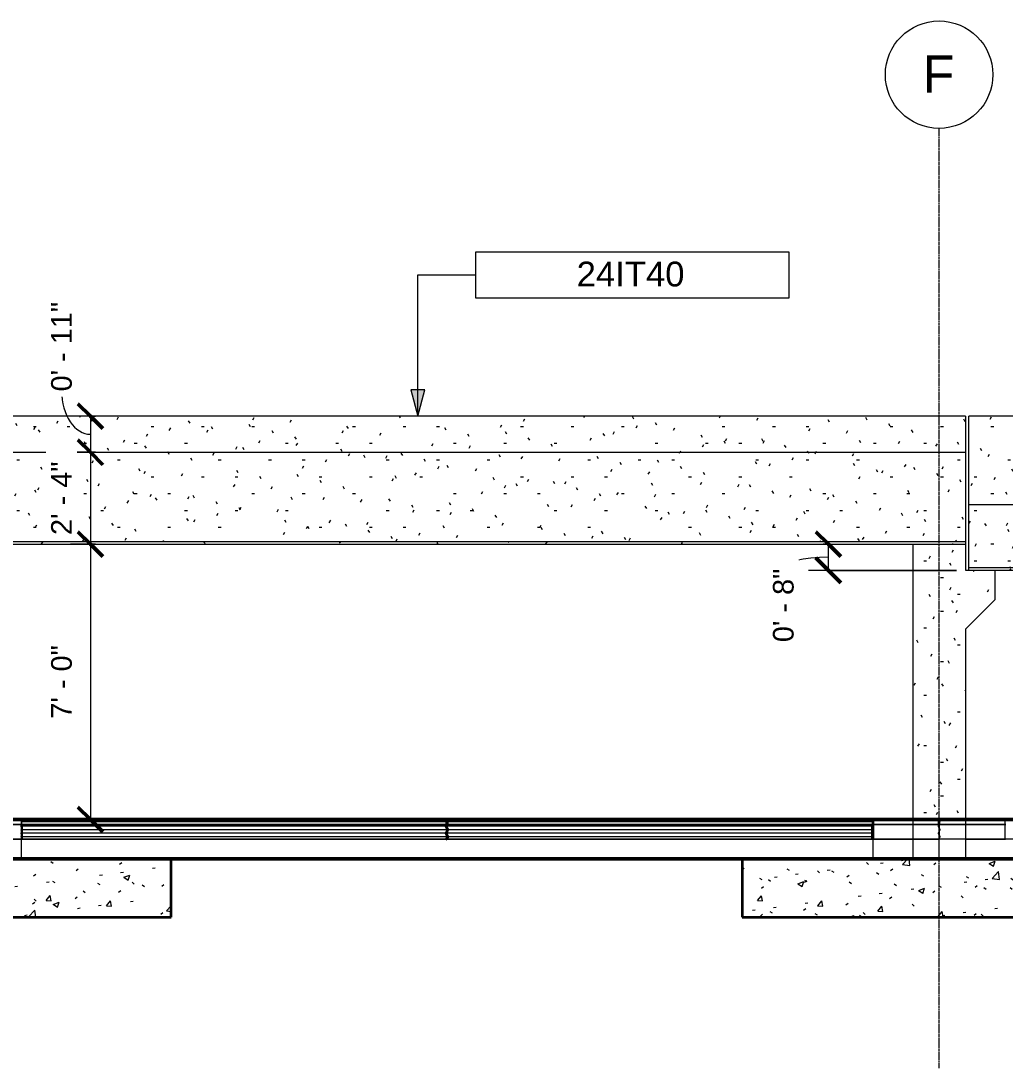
# Model space of a CAD drawing. Header units: inches. Extents: x -12094 to -4267, y -204 to 12515.
# Drawn here: x -10447 to -10147.1, y -203.8 to 115.5 of the extents above; entities that cross this region are included whole.
import ezdxf

# ---------------------------------------------------------------- set-up
doc = ezdxf.new("R2010")
doc.units = ezdxf.units.IN
doc.header["$MEASUREMENT"] = 0
doc.linetypes.add('Línea de rejilla', pattern=[0.875, 0.5, -0.125, 0.125, -0.125])
for name, color, linetype, lineweight in [('A-ANNO-DIMS', 211, 'Continuous', 9), ('A-ANNO-DIMS-64', 211, 'Continuous', 9), ('A-FLOR', 192, 'Continuous', 18), ('A-FLOR-MCUT', 51, 'Continuous', 18), ('A-GENM', 13, 'Continuous', 18), ('S-BEAM', 12, 'Continuous', 18), ('S-BEAM-IDEN', 2, 'Continuous', 9), ('S-COLS', 52, 'Continuous', 18), ('S-FNDN', 32, 'Continuous', 18), ('S-GRID', 1, 'Continuous', 9), ('S-GRID-IDEN', 1, 'Continuous', 9)]:
    doc.layers.add(name, color=color, linetype=linetype, lineweight=lineweight)
doc.styles.add('Arial', font='arial.ttf', dxfattribs={"height": 11.338583})
doc.styles.add('Arial_1', font='arial.ttf', dxfattribs={"height": 7.559055})
doc.styles.add('Arial_3', font='arial.ttf', dxfattribs={"height": 6.299213})
doc.dimstyles.new('Diagonal_-_Arial_2_5_mm', dxfattribs={"dimscale": 12, "dimtxt": 6.426831, "dimasz": 0.629921, "dimexe": 0.503937, "dimexo": 0.314961, "dimgap": 0.314961, "dimtad": 1, "dimdec": 4, "dimrnd": 0.0625, "dimzin": 1, "dimdsep": 46, "dimlunit": 4, "dimtxsty": 'Arial_3', "dimblk1": 'OBLIQUE', "dimblk2": 'OBLIQUE', "dimsah": 1, "dimcen": 0.09, "dimazin": 0, "dimtfac": 1, "dimtdec": 4, "dimtix": 1, "dimtmove": 1, "dimatfit": 3, "dimfxl": 1, "dimtvp": 1, "dimtfill": 1, "dimfrac": 2, "dimtolj": 1, "dimtzin": 0, "dimarcsym": 2})
doc.dimstyles.new('Diagonal_-_Arial_2_5_mm_1', dxfattribs={"dimscale": 12, "dimtxt": 6.426831, "dimasz": 0.629921, "dimexe": 0.503937, "dimexo": 0.314961, "dimgap": 0.314961, "dimtad": 1, "dimdec": 4, "dimrnd": 0.0625, "dimzin": 1, "dimdsep": 46, "dimlunit": 4, "dimtxsty": 'Arial_3', "dimblk1": 'OBLIQUE', "dimblk2": 'OBLIQUE', "dimsah": 1, "dimcen": 0.09, "dimazin": 0, "dimtfac": 1, "dimtdec": 4, "dimtix": 1, "dimtmove": 0, "dimatfit": 3, "dimfxl": 1, "dimtvp": 1, "dimtfill": 1, "dimfrac": 2, "dimtolj": 1, "dimtzin": 0, "dimarcsym": 2})
pattern_1 = [(50, (-10868.2, 17.48), (18.36206, -1.60683), [1.92, -21.12]), (355, (-10868.2, 17.48), (-3.55226, 19.25587), [1.536, -16.896]), (100.451, (-10866.669, 17.346), (14.8102, 17.6493), [1.632, -17.949]), (46.184, (-10868.2, 22.6), (27.32125, -4.2376), [2.88, -31.68]), (96.636, (-10865.923, 22.247), (23.9275, 24.9372), [2.448, -26.924]), (351.184, (-10868.2, 22.6), (23.9276, 24.9374), [2.304, -25.344]), (21, (-10865.64, 21.32), (15.2808, -10.30746), [1.92, -21.12]), (326, (-10865.64, 21.32), (6.22856, 18.56374), [1.536, -16.896]), (71.451, (-10864.366, 20.461), (21.50985, 8.2563), [1.632, -17.949]), (37.5, (-10868.2, 17.48), (0.311095, 8.522537), [0.845, -15.846, 0.845, -16.307, -16.96]), (37.5, (-10868.2, 17.48), (0.311095, 8.522537), [-33.843, 0.845, -16.115]), (7.5, (-10868.2, 17.48), (6.73464, 10.09743), [0.845, -8.934, 0.845, -15.462, -6.464]), (7.5, (-10868.2, 17.48), (6.73464, 10.09743), [-26.086, 0.845, -5.619]), (327.5, (-10873.908, 17.48), (13.66611, -0.577186), [0.845, -5.555, 0.845, -19.123, -26.496]), (327.5, (-10873.908, 17.48), (13.66611, -0.577186), [-26.368, 0.845, -25.651]), (317.5, (-10876.468, 17.48), (14.92985, 2.56286), [0.845, -7.475, 0.845, -12.416, -18.816]), (317.5, (-10876.468, 17.48), (14.92985, 2.56286), [-21.581, 0.845, -17.971])]
pattern_2 = [(0, (-10868.2, 17.48), (20.48, 5.12), [0.845, -14.515, 0.845, -14.515, -81.92]), (0, (-10868.2, 17.48), (20.48, 5.12), [-30.72, 0.845, -29.875, 0.845, -14.515, -35.84]), (0, (-10868.2, 17.48), (20.48, 5.12), [-76.8, 0.845, -9.395, 0.845, -24.755]), (120, (-10860.52, 20.04), (-14.67405, 15.1762), [0.845, -14.515, 0.845, -14.515, -81.92]), (120, (-10860.52, 20.04), (-14.67405, 15.1762), [-30.72, 0.845, -29.875, 0.845, -14.515, -35.84]), (120, (-10860.52, 20.04), (-14.67405, 15.1762), [-76.8, 0.845, -9.395, 0.845, -24.755]), (240, (-10857.96, 30.28), (-5.80595, -20.2962), [0.845, -14.515, 0.845, -14.515, -81.92]), (240, (-10857.96, 30.28), (-5.80595, -20.2962), [-30.72, 0.845, -29.875, 0.845, -14.515, -35.84]), (240, (-10857.96, 30.28), (-5.80595, -20.2962), [-76.8, 0.845, -9.395, 0.845, -24.755])]

# ---------------------------------------------------------------- blocks, each defined once
blk = doc.blocks.new('Zapata-Rectangular - 11_0x11_0x1_5-V1-SECTION 01')
at = {"layer": 'S-FNDN'}
h = blk.add_hatch(dxfattribs=at)
h.set_pattern_fill('FP_2', color=256, style=0, pattern_type=2)
h.set_pattern_definition(pattern_1)
h.paths.add_polyline_path([(-10405.69, -157.72), (-10401.24, -157.72), (-10401.24, -140), (-10533.13, -140), (-10533.13, -157.72), (-10442.44, -157.72)], flags=0)
at = {"layer": 'S-FNDN', "lineweight": 35}
for p, q in [((-10401.24, -140), (-10533.13, -140)), ((-10533.13, -140), (-10533.13, -157.72)), ((-10401.24, -157.72), (-10401.24, -140)), ((-10533.13, -157.72), (-10401.24, -157.72))]:
    blk.add_line(p, q, dxfattribs=at)
blk = doc.blocks.new('Zapata-Rectangular - 10_0x10_0x1_5-155502-SECTION 01')
at = {"layer": 'S-FNDN'}
h = blk.add_hatch(dxfattribs=at)
h.set_pattern_fill('FP_2', color=256, style=0, pattern_type=2)
h.set_pattern_definition(pattern_1)
h.paths.add_polyline_path([(-10111.67, -157.72), (-10107.19, -157.72), (-10107.19, -140), (-10227.19, -140), (-10227.19, -157.72), (-10130.05, -157.72)], flags=0)
at = {"layer": 'S-FNDN', "lineweight": 35}
for p, q in [((-10107.19, -140), (-10227.19, -140)), ((-10227.19, -140), (-10227.19, -157.72)), ((-10107.19, -157.72), (-10107.19, -140)), ((-10227.19, -157.72), (-10107.19, -157.72))]:
    blk.add_line(p, q, dxfattribs=at)
blk = doc.blocks.new('Inverted Tee Beam - 24IT40-224171-SECTION 01')
at = {"layer": 'S-BEAM'}
h = blk.add_hatch(dxfattribs=at)
h.set_pattern_fill('FP_1', color=256, style=0, pattern_type=2)
h.set_pattern_definition(pattern_2)
h.paths.add_polyline_path([(-10332.18, -16), (-10159.16, -16), (-10159.16, -5), (-10458.16, -5), (-10458.16, -16)], flags=0)
h = blk.add_hatch(dxfattribs=at)
h.set_pattern_fill('FP_1', color=256, style=0, pattern_type=2)
h.set_pattern_definition(pattern_2)
h.paths.add_polyline_path([(-10458.16, -43.21), (-10159.16, -43.21), (-10159.16, -16), (-10458.16, -16)], flags=0)
h = blk.add_hatch(dxfattribs=at)
h.set_pattern_fill('FP_4', color=256, style=0, pattern_type=2)
h.set_pattern_definition([(0, (-10868.2, 0.937), (20.48, 3.62), [0.845, -14.515, 0.845, -14.515, -81.92]), (0, (-10868.2, 0.937), (20.48, 3.62), [-30.72, 0.845, -29.875, 0.845, -14.515, -35.84]), (0, (-10868.2, 0.937), (20.48, 3.62), [-76.8, 0.845, -9.395, 0.845, -24.755]), (129.232, (-10860.52, 2.748), (-14.673758, 10.731343), [0.668, -11.475, 0.668, -11.475, -64.763]), (129.232, (-10860.52, 2.748), (-14.673758, 10.731343), [-24.286, 0.668, -23.618, 0.668, -11.475, -28.334]), (129.232, (-10860.52, 2.748), (-14.673758, 10.731343), [-60.716, 0.668, -7.428, 0.668, -19.571]), (230.768, (-10857.96, 9.988), (-5.806627, -14.351475), [0.668, -11.475, 0.668, -11.475, -64.763]), (230.768, (-10857.96, 9.988), (-5.806627, -14.351475), [-24.286, 0.668, -23.618, 0.668, -11.475, -28.334]), (230.768, (-10857.96, 9.988), (-5.806627, -14.351475), [-60.716, 0.668, -7.428, 0.668, -19.571])])
h.paths.add_polyline_path([(-10175.11, -44), (-10159.16, -44), (-10159.16, -43.21), (-10458.16, -43.21), (-10458.16, -44), (-10185.18, -44)], flags=0)
for p, q in [((-10458.16, -16), (-10458.16, -5)), ((-10159.16, -5), (-10458.16, -5)), ((-10159.16, -5), (-10159.16, -16)), ((-10458.16, -43.21), (-10458.16, -16)), ((-10458.16, -16), (-10159.16, -16)), ((-10159.16, -16), (-10159.16, -43.21)), ((-10458.16, -44), (-10458.16, -43.21)), ((-10458.16, -43.21), (-10159.16, -43.21)), ((-10458.16, -44), (-10159.16, -44)), ((-10159.16, -43.21), (-10159.16, -44))]:
    blk.add_line(p, q, dxfattribs=at)
blk = doc.blocks.new('Beam 2 Levels - Beams 2 Levels-233811-SECTION 01')
at = {"layer": 'S-BEAM'}
h = blk.add_hatch(dxfattribs=at)
h.set_pattern_fill('FP_1', color=256, style=0, pattern_type=2)
h.set_pattern_definition(pattern_2)
h.paths.add_polyline_path([(-10158.16, -32), (-9897.7, -32), (-9897.7, -21), (-9985.19, -21), (-9985.19, -5), (-10158.16, -5)], flags=0)
h = blk.add_hatch(dxfattribs=at)
h.set_pattern_fill('FP_1', color=256, style=0, pattern_type=2)
h.set_pattern_definition(pattern_2)
h.paths.add_polyline_path([(-10158.16, -51.21), (-9897.7, -51.21), (-9897.7, -32), (-10158.16, -32)], flags=0)
h = blk.add_hatch(dxfattribs=at)
h.set_pattern_fill('FP_7', color=256, style=0, pattern_type=2)
h.set_pattern_definition([(0, (-10868.2, -3.063), (20.48, 3.62), [0.845, -14.515, 0.845, -14.515, -81.92]), (0, (-10868.2, -3.063), (20.48, 3.62), [-30.72, 0.845, -29.875, 0.845, -14.515, -35.84]), (0, (-10868.2, -3.063), (20.48, 3.62), [-76.8, 0.845, -9.395, 0.845, -24.755]), (129.232, (-10860.52, -1.252), (-14.673758, 10.731343), [0.668, -11.475, 0.668, -11.475, -64.763]), (129.232, (-10860.52, -1.252), (-14.673758, 10.731343), [-24.286, 0.668, -23.618, 0.668, -11.475, -28.334]), (129.232, (-10860.52, -1.252), (-14.673758, 10.731343), [-60.716, 0.668, -7.428, 0.668, -19.571]), (230.768, (-10857.96, 5.988), (-5.806627, -14.351475), [0.668, -11.475, 0.668, -11.475, -64.763]), (230.768, (-10857.96, 5.988), (-5.806627, -14.351475), [-24.286, 0.668, -23.618, 0.668, -11.475, -28.334]), (230.768, (-10857.96, 5.988), (-5.806627, -14.351475), [-60.716, 0.668, -7.428, 0.668, -19.571])])
h.paths.add_polyline_path([(-10158.16, -52), (-9897.7, -52), (-9897.7, -51.21), (-10158.16, -51.21)], flags=0)
for p, q in [((-10158.16, -32), (-10158.16, -5)), ((-9985.19, -5), (-10158.16, -5)), ((-9985.19, -5), (-9985.19, -21)), ((-9897.7, -21), (-9985.19, -21)), ((-9897.7, -32), (-9897.7, -21)), ((-10158.16, -51.21), (-10158.16, -32)), ((-9897.7, -32), (-10158.16, -32)), ((-9897.7, -51.21), (-9897.7, -32)), ((-10158.16, -52), (-10158.16, -51.21)), ((-9897.7, -51.21), (-10158.16, -51.21)), ((-9897.7, -52), (-10158.16, -52)), ((-9897.7, -52), (-9897.7, -51.21))]:
    blk.add_line(p, q, dxfattribs=at)
blk = doc.blocks.new('Prefabricado-Pilar cuadrado - 16_x16_-213731-SECTION 01')
at = {"layer": 'S-COLS'}
h = blk.add_hatch(dxfattribs=at)
h.set_pattern_fill('FP_1', color=256, style=0, pattern_type=2)
h.set_pattern_definition(pattern_2)
h.paths.add_polyline_path([(-10167.39, -128), (-10159.27, -128), (-10159.27, -44), (-10175.11, -44), (-10175.11, -128), (-10167.48, -128)], flags=0)
h = blk.add_hatch(dxfattribs=at)
h.set_pattern_fill('FP_1', color=256, style=0, pattern_type=2)
h.set_pattern_definition(pattern_2)
h.paths.add_polyline_path([(-10159.27, -128), (-10159.19, -128), (-10159.19, -69.98), (-10150.19, -60.98), (-10150.19, -52), (-10159.19, -51.98), (-10159.19, -44), (-10159.27, -44), (-10159.27, -97.12)], flags=0)
for p, q in [((-10175.19, -44), (-10175.19, -128)), ((-10159.19, -44), (-10159.19, -51.98)), ((-10159.19, -51.98), (-10158.16, -51.98)), ((-10150.19, -52), (-10150.19, -60.98)), ((-10150.19, -60.98), (-10159.19, -69.98)), ((-10159.19, -69.98), (-10159.19, -128)), ((-10175.19, -128), (-10175.19, -134)), ((-10159.19, -128), (-10159.19, -131.01)), ((-10175.19, -134), (-10175.19, -140)), ((-10159.19, -131.02), (-10159.19, -134)), ((-10159.19, -134), (-10159.19, -134.18)), ((-10159.19, -134.18), (-10159.19, -140)), ((-10175.11, -140), (-10175.19, -140)), ((-10159.27, -140), (-10175.11, -140)), ((-10159.19, -140), (-10159.27, -140))]:
    blk.add_line(p, q, dxfattribs=at)
blk = doc.blocks.new('Rejilla - Extremo inicial de rejilla - Círculo-11506-SECTION 01')
at = {"layer": 'S-GRID-IDEN'}
blk.add_circle((-11847.19, 99.15), 16.38, dxfattribs=at)
blk = doc.blocks.new('DIMBLOCK1-SECTION 01')
at = {"layer": 'A-ANNO-DIMS-64', "lineweight": 50}
for p, q in [((-10425.89, -5), (-10429.67, -1.22)), ((-10425.89, -5), (-10422.11, -8.78)), ((-10425.89, -16), (-10429.67, -12.22)), ((-10425.89, -16), (-10422.11, -19.78))]:
    blk.add_line(p, q, dxfattribs=at)
at = {"layer": 'A-ANNO-DIMS-64'}
for p, q in [((-10424.32, -5), (-10431.94, -5)), ((-10425.89, -5), (-10425.89, -16)), ((-10425.89, -5), (-10424.32, -5)), ((-10424.32, -16), (-10431.94, -16)), ((-10425.89, -16), (-10424.32, -16))]:
    blk.add_line(p, q, dxfattribs=at)
blk.add_ellipse((-10425.89, 2.56), major_axis=(0, 13.06), ratio=0.667851, start_param=1.570796, end_param=3.141593, dxfattribs=at)
at = {"layer": 'A-ANNO-DIMS-64', "color": 0, "insert": (-10437.85, 2.56), "char_height": 6.299, "width": 32.7472, "attachment_point": 1, "rotation": 90, "line_spacing_factor": 0.941778, "style": 'Arial_3', "bg_fill": 3, "box_fill_scale": 1.25, "bg_fill_color": 256, "bg_fill_true_color": 13158600, "bg_fill_transparency": 0}
blk.add_mtext('0\' - 11"', dxfattribs=at)
blk = doc.blocks.new('_Oblique')
at = {"color": 0, "linetype": 'ByBlock', "lineweight": -2}
blk.add_line((-0.5, -0.5), (0.5, 0.5), dxfattribs=at)
blk = doc.blocks.new('DIMBLOCK2-SECTION 01')
at = {"layer": 'A-ANNO-DIMS-64', "lineweight": 50}
for p, q in [((-10425.89, -16), (-10429.67, -12.22)), ((-10425.89, -16), (-10422.11, -19.78)), ((-10425.89, -44), (-10429.67, -40.22)), ((-10425.89, -44), (-10422.11, -47.78))]:
    blk.add_line(p, q, dxfattribs=at)
at = {"layer": 'A-ANNO-DIMS-64'}
for p, q in [((-10424.32, -16), (-10431.94, -16)), ((-10425.89, -16), (-10425.89, -44)), ((-10425.89, -16), (-10424.32, -16)), ((-10424.32, -44), (-10431.94, -44)), ((-10425.89, -44), (-10424.32, -44))]:
    blk.add_line(p, q, dxfattribs=at)
at = {"layer": 'A-ANNO-DIMS-64', "color": 0, "insert": (-10437.85, -41.22), "char_height": 6.299, "width": 26.9334, "attachment_point": 1, "rotation": 90, "line_spacing_factor": 0.941778, "style": 'Arial_3', "bg_fill": 3, "box_fill_scale": 1.25, "bg_fill_color": 256, "bg_fill_true_color": 13158600, "bg_fill_transparency": 0}
blk.add_mtext('2\' - 4"', dxfattribs=at)
blk = doc.blocks.new('DIMBLOCK3-SECTION 01')
at = {"layer": 'A-ANNO-DIMS-64', "lineweight": 50}
for p, q in [((-10425.89, -44), (-10429.67, -40.22)), ((-10425.89, -44), (-10422.11, -47.78)), ((-10425.89, -128), (-10429.67, -124.22)), ((-10425.89, -128), (-10422.11, -131.78))]:
    blk.add_line(p, q, dxfattribs=at)
at = {"layer": 'A-ANNO-DIMS-64'}
for p, q in [((-10424.32, -44), (-10431.94, -44)), ((-10425.89, -44), (-10425.89, -128)), ((-10425.89, -44), (-10424.32, -44)), ((-10424.32, -128), (-10431.94, -128)), ((-10425.89, -128), (-10424.32, -128))]:
    blk.add_line(p, q, dxfattribs=at)
at = {"layer": 'A-ANNO-DIMS-64', "color": 0, "insert": (-10437.85, -97.22), "char_height": 6.299, "width": 26.9334, "attachment_point": 1, "rotation": 90, "line_spacing_factor": 0.941778, "style": 'Arial_3', "bg_fill": 3, "box_fill_scale": 1.25, "bg_fill_color": 256, "bg_fill_true_color": 13158600, "bg_fill_transparency": 0}
blk.add_mtext('7\' - 0"', dxfattribs=at)
blk = doc.blocks.new('Etiqueta de armazón estructural - Encuadrado-75555-SECTION 01')
at = {"layer": 'S-BEAM-IDEN'}
for p, q in [((-10117.4, 31.04), (-10117.4, 45.15)), ((-10117.4, 45.15), (-10022.07, 45.15)), ((-10022.07, 45.15), (-10022.07, 31.04)), ((-10022.07, 31.04), (-10117.4, 31.04))]:
    blk.add_line(p, q, dxfattribs=at)
blk = doc.blocks.new('DIMBLOCK18-SECTION 01')
at = {"layer": 'A-ANNO-DIMS-64', "lineweight": 50}
for p, q in [((-10200.94, -44), (-10204.72, -40.22)), ((-10200.94, -44), (-10197.16, -47.78)), ((-10200.94, -52), (-10204.72, -48.22)), ((-10200.94, -52), (-10197.16, -55.78))]:
    blk.add_line(p, q, dxfattribs=at)
at = {"layer": 'A-ANNO-DIMS-64'}
for p, q in [((-10202.51, -44), (-10194.89, -44)), ((-10200.94, -44), (-10202.51, -44)), ((-10200.94, -52), (-10200.94, -44)), ((-10161.94, -52), (-10206.99, -52)), ((-10200.94, -52), (-10161.94, -52))]:
    blk.add_line(p, q, dxfattribs=at)
blk.add_ellipse((-10200.94, -51.44), major_axis=(-13.67, 0), ratio=0.251818, start_param=4.712389, end_param=6.283185, dxfattribs=at)
at = {"layer": 'A-ANNO-DIMS-64', "color": 0, "insert": (-10217.84, -73.89), "char_height": 6.299, "width": 26.9334, "attachment_point": 1, "rotation": 90, "line_spacing_factor": 0.941778, "style": 'Arial_3', "bg_fill": 3, "box_fill_scale": 1.25, "bg_fill_color": 256, "bg_fill_true_color": 13158600, "bg_fill_transparency": 0}
blk.add_mtext('0\' - 8"', dxfattribs=at)

msp = doc.modelspace()

# ---------------------------------------------------------------- hatches: boundary and pattern name
at = {"layer": 'A-GENM', "transparency": 33554432}
for points in [[(-10167.1894, -129.5), (-10167.07804, -129.5), (-10167.08996, -128), (-10167.1894, -128), (-10167.1894, -129.30129)], [(-10167.07804, -134), (-10167.07804, -129.5), (-10167.1894, -129.5), (-10167.1894, -134)]]:
    msp.add_hatch(color=256, dxfattribs=at).paths.add_polyline_path(points, flags=0)
at = {"layer": 'S-BEAM-IDEN'}
msp.add_hatch(color=256, dxfattribs=at).paths.add_polyline_path([(-10326.11546, -5), (-10323.97187, 3), (-10328.25906, 3)], flags=0)

# ---------------------------------------------------------------- linework, layer by layer
at = {"layer": 'A-FLOR', "lineweight": 50}
for p, q in [((-10167.38625, -128), (-11426.9894, -128)), ((-9901.1894, -128), (-10166.99255, -128)), ((-11426.9894, -140), (-9901.1894, -140))]:
    msp.add_line(p, q, dxfattribs=at)
at = {"layer": 'A-FLOR'}
for p, q in [((-10446.94676, -128), (-10446.94676, -129.49513)), ((-10446.94676, -129.51021), (-10446.94676, -131.10549)), ((-10187.43204, -128.00193), (-10187.43204, -131.73404)), ((-10167.23284, -129.5), (-10167.48241, -130.03522)), ((-10167.48241, -130.03522), (-10166.98326, -131.10566)), ((-10167.39553, -130.03522), (-10167.14596, -129.5)), ((-10166.89638, -131.10566), (-10167.39553, -130.03522)), ((-10167.38625, -128.54153), (-10167.38625, -128)), ((-10167.38625, -128), (-10166.99255, -128)), ((-10167.34688, -128.5809), (-10167.38625, -128.54153)), ((-10167.34688, -129.5), (-10167.34688, -128.5809)), ((-10167.34688, -129.5), (-10167.23284, -129.5)), ((-10167.34655, -128), (-10167.34655, -128.5809)), ((-10167.34655, -129.74385), (-10167.34655, -129.93017)), ((-10167.34655, -130.16241), (-10167.34655, -130.32659)), ((-10167.1894, -128), (-10167.1894, -128.54153)), ((-10167.1894, -128.5809), (-10167.1894, -134)), ((-10167.14596, -129.5), (-10167.03192, -129.5)), ((-10167.03225, -128.54153), (-10167.03225, -128)), ((-10167.03225, -128.5809), (-10167.03225, -128.54595)), ((-10167.03225, -130.97847), (-10167.03225, -130.8143)), ((-10166.99255, -128.54153), (-10167.03192, -128.5809)), ((-10167.03192, -128.5809), (-10167.03192, -129.5)), ((-10166.99255, -128), (-10166.99255, -128.54153)), ((-10446.94676, -131.10583), (-10446.94676, -131.53811)), ((-10446.94676, -131.54975), (-10446.94676, -131.73404)), ((-10446.94676, -131.74366), (-10446.94676, -132.61817)), ((-10446.94676, -132.6202), (-10446.94676, -132.80448)), ((-10446.94676, -132.81411), (-10446.94676, -133.24638)), ((-10446.94676, -133.24672), (-10446.94676, -133.68861)), ((-10446.94676, -133.69064), (-10446.94676, -133.87493)), ((-10446.94676, -133.87629), (-10446.94676, -140)), ((-10187.43204, -131.75888), (-10187.43204, -132.61817)), ((-10187.43204, -132.63331), (-10187.43204, -133.24655)), ((-10187.43204, -133.24714), (-10187.43204, -133.87493)), ((-10187.43204, -133.8763), (-10187.43204, -140)), ((-10166.98326, -131.10566), (-10167.48241, -132.17611)), ((-10167.48241, -132.17611), (-10166.98326, -133.24655)), ((-10167.39553, -132.17611), (-10166.89638, -131.10566)), ((-10166.89638, -133.24655), (-10167.39553, -132.17611)), ((-10167.37804, -134), (-10167.20428, -134)), ((-10167.34655, -131.88474), (-10167.34655, -132.04891)), ((-10167.34655, -132.3033), (-10167.34655, -132.46747)), ((-10166.98326, -133.24655), (-10167.3346, -134)), ((-10167.24772, -134), (-10166.89638, -133.24655)), ((-10167.1894, -140), (-10167.1894, -134.00425)), ((-10167.03225, -131.39703), (-10167.03225, -131.23285)), ((-10167.03225, -133.11936), (-10167.03225, -132.95518)), ((-10167.03225, -133.53792), (-10167.03225, -133.3516))]:
    msp.add_line(p, q, dxfattribs=at)
at = {"layer": 'A-FLOR-MCUT'}
for p, q in [((-10167.37804, -134), (-11426.9894, -134)), ((-9901.1894, -134), (-10167.20428, -134))]:
    msp.add_line(p, q, dxfattribs=at)
at = {"layer": 'A-GENM'}
for p, q in [((-10467.03192, -129.5), (-10446.88152, -129.5)), ((-10446.88152, -129.5), (-10467.03192, -129.5)), ((-10466.99255, -128), (-10446.9209, -128)), ((-10446.94676, -128), (-10447.03317, -128)), ((-10446.94676, -129.5), (-10447.03317, -129.5)), ((-10447.03317, -129.5), (-10446.94676, -129.5)), ((-10447.01706, -130.03522), (-10446.94676, -129.88445)), ((-10446.94676, -130.18599), (-10447.01706, -130.03522)), ((-10446.94676, -130.03522), (-10447.01706, -130.03522)), ((-10446.72404, -130.47728), (-10447.01706, -131.10566)), ((-10446.88152, -129.5), (-10446.94676, -129.5)), ((-10446.94676, -129.5), (-10446.88152, -129.5)), ((-10446.94676, -129.88445), (-10446.8354, -129.64564)), ((-10446.8354, -130.4248), (-10446.94676, -130.18599)), ((-10446.8354, -129.83196), (-10446.93018, -130.03522)), ((-10446.8354, -130.03522), (-10446.93018, -130.03522)), ((-10446.93018, -130.03522), (-10446.8354, -130.23848)), ((-10446.8354, -130.03522), (-10446.93018, -130.03522)), ((-10446.93008, -131.10545), (-10446.72404, -130.6636)), ((-10446.9209, -128.54153), (-10446.9209, -128)), ((-10446.9209, -128), (-10446.8354, -128)), ((-10446.9209, -128), (-10446.9209, -128.54153)), ((-10446.9209, -128), (-10317.38625, -128)), ((-10446.9209, -128.54153), (-10446.88152, -128.5809)), ((-10446.9209, -128.54153), (-10317.38625, -128.54153)), ((-10446.90668, -128.54153), (-10446.8354, -128.54153)), ((-10446.8354, -128.5809), (-10446.88152, -128.5809)), ((-10446.88152, -129.5), (-10446.88152, -128.5809)), ((-10446.88152, -128.5809), (-10446.88152, -129.5)), ((-10446.88152, -128.5809), (-10317.34688, -128.5809)), ((-10446.88152, -129.5), (-10446.8354, -129.5)), ((-10446.76748, -129.5), (-10446.88152, -129.5)), ((-10446.8354, -129.5), (-10446.88152, -129.5)), ((-10317.34688, -129.5), (-10446.88152, -129.5)), ((-10446.8354, -128), (-10446.72404, -128)), ((-10446.8354, -128.54153), (-10446.72404, -128.54153)), ((-10446.72404, -128.5809), (-10446.8354, -128.5809)), ((-10446.8354, -129.5), (-10446.76748, -129.5)), ((-10446.76748, -129.5), (-10446.8354, -129.5)), ((-10446.8354, -129.64564), (-10446.76748, -129.5)), ((-10446.76104, -129.6725), (-10446.8354, -129.83196)), ((-10446.7475, -130.03522), (-10446.8354, -130.03522)), ((-10446.7475, -130.03522), (-10446.8354, -130.03522)), ((-10446.8354, -130.23848), (-10446.73161, -130.46107)), ((-10446.76748, -130.57044), (-10446.8354, -130.4248)), ((-10446.76748, -129.5), (-10446.72404, -129.5)), ((-10446.72404, -129.5), (-10446.76748, -129.5)), ((-10446.72404, -129.5), (-10446.76748, -129.5)), ((-10446.76748, -129.5), (-10446.72404, -129.5)), ((-10446.76748, -129.5), (-10446.72404, -129.5)), ((-10446.72404, -129.5), (-10446.76748, -129.5)), ((-10446.76748, -129.5), (-10317.34688, -129.5)), ((-10446.76748, -129.5), (-10446.72832, -129.58399)), ((-10446.72404, -130.6636), (-10446.76748, -130.57044)), ((-10446.72404, -129.59316), (-10446.75992, -129.6701)), ((-10446.72404, -128), (-10317.38625, -128)), ((-10446.72404, -128.54153), (-10317.38625, -128.54153)), ((-10317.34688, -128.5809), (-10446.72404, -128.5809)), ((-10446.72404, -129.5), (-10446.72404, -129.584)), ((-10317.34688, -129.5), (-10446.72404, -129.5)), ((-10446.72404, -129.5), (-10317.34688, -129.5)), ((-10446.72404, -129.5), (-10446.72404, -129.584)), ((-10446.72404, -129.59316), (-10446.72404, -130.47728)), ((-10317.48241, -130.03522), (-10446.72404, -130.03522)), ((-10317.48241, -130.03522), (-10446.72404, -130.03522)), ((-10446.72404, -130.47728), (-10446.72404, -130.6636)), ((-10446.72404, -130.47728), (-10446.72404, -130.6636)), ((-10446.72404, -130.6636), (-10446.72404, -131.10495)), ((-10317.39553, -130.03522), (-10317.48241, -130.03522)), ((-10317.39553, -130.03522), (-10317.48241, -130.03522)), ((-10187.65475, -130.03522), (-10317.39553, -130.03522)), ((-10187.65475, -130.03522), (-10317.39553, -130.03522)), ((-10317.38625, -128), (-10316.99255, -128)), ((-10317.38625, -128), (-10316.99255, -128)), ((-10317.38625, -128.54153), (-10316.99255, -128.54153)), ((-10317.38625, -128.54153), (-10316.99255, -128.54153)), ((-10317.03192, -128.5809), (-10317.34688, -128.5809)), ((-10317.34688, -128.5809), (-10317.03192, -128.5809)), ((-10317.23284, -129.5), (-10317.34688, -129.5)), ((-10317.23284, -129.5), (-10317.34688, -129.5)), ((-10317.34688, -129.5), (-10317.23284, -129.5)), ((-10317.34688, -129.5), (-10317.23284, -129.5)), ((-10317.14596, -129.5), (-10317.23284, -129.5)), ((-10317.14596, -129.5), (-10317.23284, -129.5)), ((-10317.23284, -129.5), (-10317.14596, -129.5)), ((-10317.23284, -129.5), (-10317.14596, -129.5)), ((-10317.03192, -129.5), (-10317.14596, -129.5)), ((-10317.03192, -129.5), (-10317.14596, -129.5)), ((-10317.14596, -129.5), (-10317.03192, -129.5)), ((-10317.14596, -129.5), (-10317.03192, -129.5)), ((-10187.65475, -128.5809), (-10317.03192, -128.5809)), ((-10317.03192, -128.5809), (-10187.49727, -128.5809)), ((-10187.65475, -129.5), (-10317.03192, -129.5)), ((-10187.49727, -129.5), (-10317.03192, -129.5)), ((-10317.03192, -129.5), (-10187.65475, -129.5)), ((-10317.03192, -129.5), (-10187.61131, -129.5)), ((-10316.99255, -128), (-10187.65475, -128)), ((-10316.99255, -128), (-10187.4579, -128)), ((-10316.99255, -128.54153), (-10187.65475, -128.54153)), ((-10316.99255, -128.54153), (-10187.4579, -128.54153)), ((-10187.65475, -128), (-10187.4579, -128)), ((-10187.65475, -128.54153), (-10187.47211, -128.54153)), ((-10187.49727, -128.5809), (-10187.65475, -128.5809)), ((-10187.65475, -129.5), (-10187.61131, -129.5)), ((-10187.61131, -129.5), (-10187.65475, -129.5)), ((-10187.61131, -129.5), (-10187.65475, -129.5)), ((-10187.65475, -129.5), (-10187.61131, -129.5)), ((-10187.61131, -129.5), (-10187.65475, -129.5)), ((-10187.65475, -129.5), (-10187.61131, -129.5)), ((-10187.65475, -129.59316), (-10187.61131, -129.5)), ((-10187.65475, -129.59316), (-10187.65475, -129.50002)), ((-10187.65475, -129.50002), (-10187.65475, -129.59316)), ((-10187.65475, -130.47728), (-10187.65475, -129.59316)), ((-10187.61887, -129.6701), (-10187.65475, -129.59316)), ((-10187.65475, -130.6636), (-10187.65475, -130.47728)), ((-10187.36173, -131.10566), (-10187.65475, -130.47728)), ((-10187.65475, -130.47728), (-10187.65475, -130.6636)), ((-10187.61131, -130.57044), (-10187.65475, -130.6636)), ((-10187.65475, -131.54773), (-10187.65475, -130.6636)), ((-10187.65475, -130.6636), (-10187.44861, -131.10566)), ((-10187.64719, -130.46107), (-10187.44861, -130.03522)), ((-10187.44861, -130.03522), (-10187.63129, -130.03522)), ((-10187.44861, -130.03522), (-10187.63129, -130.03522)), ((-10187.44861, -130.03522), (-10187.61775, -129.6725)), ((-10187.61131, -129.5), (-10187.49727, -129.5)), ((-10187.49727, -129.5), (-10187.61131, -129.5)), ((-10187.49727, -129.5), (-10187.61131, -129.5)), ((-10187.61131, -129.5), (-10187.43204, -129.88445)), ((-10187.43204, -130.18599), (-10187.61131, -130.57044)), ((-10187.49727, -128.5809), (-10187.4579, -128.54153)), ((-10187.49727, -128.5809), (-10187.49727, -129.5)), ((-10187.49727, -129.5), (-10187.49727, -128.5809)), ((-10187.43204, -129.5), (-10187.49727, -129.5)), ((-10167.45712, -129.5), (-10187.49727, -129.5)), ((-10187.49727, -129.5), (-10187.43204, -129.5)), ((-10167.45712, -129.5), (-10187.49727, -129.5)), ((-10187.4579, -128), (-10187.43204, -128)), ((-10187.4579, -128), (-10167.38625, -128)), ((-10187.4579, -128), (-10187.4579, -128.54153)), ((-10187.4579, -128.54153), (-10187.4579, -128)), ((-10175.1894, -128), (-10187.43204, -128)), ((-10187.43204, -129.5), (-10175.1894, -129.5)), ((-10187.43204, -129.5), (-10175.1894, -129.5)), ((-10187.43204, -129.88445), (-10187.36145, -130.03582)), ((-10187.36145, -130.03463), (-10187.43204, -130.18599)), ((-10187.36145, -130.03522), (-10187.43204, -130.03522)), ((-10187.20933, -128), (-10175.1894, -128)), ((-10167.34655, -128), (-10187.20933, -128)), ((-10187.20933, -128.01854), (-10187.20933, -129.5)), ((-10187.20933, -129.5), (-10175.1894, -129.5)), ((-10187.20933, -129.5), (-10187.20933, -134)), ((-10175.1894, -129.5), (-10187.20933, -129.5)), ((-10167.45712, -129.5), (-10187.20933, -129.5)), ((-10187.20933, -129.5), (-10167.45712, -129.5)), ((-10167.23284, -129.5), (-10167.48241, -130.03522)), ((-10167.23284, -129.5), (-10167.48241, -130.03522)), ((-10167.48241, -130.03522), (-10166.98326, -131.10566)), ((-10167.48241, -130.03522), (-10167.1894, -130.6636)), ((-10167.34688, -129.5), (-10167.44795, -129.5)), ((-10167.34688, -129.5), (-10167.44795, -129.5)), ((-10167.34688, -129.5), (-10167.44795, -129.5)), ((-10167.44795, -129.5), (-10167.34688, -129.5)), ((-10167.39553, -130.03522), (-10167.14596, -129.5)), ((-10167.39553, -130.03522), (-10167.1894, -129.59316)), ((-10166.89638, -131.10566), (-10167.39553, -130.03522)), ((-10167.1894, -130.47728), (-10167.39553, -130.03522)), ((-10167.38625, -128), (-10167.38625, -128.54153)), ((-10167.38625, -128), (-10167.38625, -128.54153)), ((-10167.38625, -128.54153), (-10167.34688, -128.5809)), ((-10167.38625, -128.54153), (-10167.34688, -128.5809)), ((-10167.34688, -128.5809), (-10167.34688, -129.5)), ((-10167.34688, -128.5809), (-10167.34688, -129.5)), ((-10167.30075, -129.5), (-10167.34688, -129.5)), ((-10167.30075, -129.5), (-10167.34688, -129.5)), ((-10167.34688, -129.5), (-10167.30075, -129.5)), ((-10167.34688, -129.5), (-10167.23284, -129.5)), ((-10167.30075, -128), (-10167.34655, -128)), ((-10167.1894, -128), (-10167.30075, -128)), ((-10167.23284, -129.5), (-10167.30075, -129.5)), ((-10167.30075, -129.5), (-10167.23284, -129.5)), ((-10167.23284, -129.5), (-10167.30075, -129.5)), ((-10167.1894, -129.5), (-10167.23284, -129.5)), ((-10167.23284, -129.5), (-10167.1894, -129.5)), ((-10167.1894, -129.5), (-10167.23284, -129.5)), ((-10167.1894, -129.5), (-10167.23284, -129.5)), ((-10167.1894, -128.54153), (-10167.1894, -128)), ((-10167.07804, -128), (-10167.1894, -128)), ((-10167.1894, -129.5), (-10167.1894, -128.5809)), ((-10167.1894, -129.5), (-10167.14596, -129.5)), ((-10167.1894, -129.59316), (-10167.1894, -129.5)), ((-10167.1894, -129.59316), (-10167.1894, -129.5)), ((-10167.1894, -129.5), (-10167.14596, -129.5)), ((-10167.14596, -129.5), (-10167.1894, -129.5)), ((-10167.14596, -129.5), (-10167.1894, -129.5)), ((-10167.1894, -129.5), (-10167.1894, -129.59316)), ((-10167.1894, -129.59316), (-10167.14596, -129.5)), ((-10167.1894, -130.47728), (-10167.1894, -129.59316)), ((-10167.1894, -130.47728), (-10167.1894, -129.59316)), ((-10167.1894, -130.6636), (-10167.1894, -130.47728)), ((-10167.1894, -130.6636), (-10167.1894, -130.47728)), ((-10167.1894, -130.47728), (-10167.1894, -130.6636)), ((-10166.89638, -131.10566), (-10167.1894, -130.47728)), ((-10167.1894, -131.54773), (-10167.1894, -130.6636)), ((-10167.1894, -131.54773), (-10167.1894, -130.6636)), ((-10167.1894, -130.6636), (-10166.98326, -131.10566)), ((-10167.14596, -129.5), (-10167.07804, -129.5)), ((-10167.14596, -129.5), (-10167.07804, -129.5)), ((-10167.03192, -129.5), (-10167.14596, -129.5)), ((-10167.14596, -129.5), (-10167.03192, -129.5)), ((-10167.03225, -128), (-10167.07804, -128)), ((-10167.07804, -129.5), (-10167.03192, -129.5)), ((-10167.07804, -129.5), (-10167.03192, -129.5)), ((-10147.16947, -128), (-10167.03225, -128)), ((-10167.03192, -128.5809), (-10166.99255, -128.54153)), ((-10167.03192, -128.5809), (-10166.99255, -128.54153)), ((-10167.03192, -129.5), (-10167.03192, -128.5809)), ((-10167.03192, -129.5), (-10167.03192, -128.5809)), ((-10167.03192, -129.5), (-10166.9566, -129.5)), ((-10167.03192, -129.5), (-10166.9566, -129.5)), ((-10167.03192, -129.5), (-10166.9566, -129.5)), ((-10166.9566, -129.5), (-10167.03192, -129.5)), ((-10166.99255, -128), (-10146.9209, -128)), ((-10166.99255, -128.54153), (-10166.99255, -128)), ((-10166.99255, -128.54153), (-10166.99255, -128)), ((-10166.9461, -129.5), (-10146.88152, -129.5)), ((-10166.9461, -129.5), (-10147.16947, -129.5)), ((-10166.9461, -129.5), (-10147.16947, -129.5)), ((-10146.88152, -129.5), (-10166.9461, -129.5)), ((-10146.94676, -128), (-10159.1894, -128)), ((-10159.1894, -128), (-10147.16947, -128)), ((-10146.94676, -129.5), (-10159.1894, -129.5)), ((-10147.16947, -129.5), (-10159.1894, -129.5)), ((-10147.16947, -129.5), (-10159.1894, -129.5)), ((-10159.1894, -129.5), (-10146.94676, -129.5)), ((-10147.16947, -128.01854), (-10147.16947, -129.5)), ((-10147.16947, -129.5), (-10147.16947, -130.63822)), ((-10147.16947, -130.6636), (-10147.16947, -131.52848)), ((-10446.72404, -134), (-10467.1894, -134)), ((-10459.1894, -134), (-10446.94676, -134)), ((-10447.01706, -131.10566), (-10446.72404, -131.73404)), ((-10316.98326, -131.10566), (-10447.01706, -131.10566)), ((-10447.01706, -132.17611), (-10446.94676, -132.02533)), ((-10446.94676, -132.32688), (-10447.01706, -132.17611)), ((-10446.94676, -132.17611), (-10447.01706, -132.17611)), ((-10447.01706, -133.24655), (-10446.72404, -132.61817)), ((-10447.01706, -133.24655), (-10446.72404, -133.87493)), ((-10316.98326, -133.24655), (-10447.01706, -133.24655)), ((-10446.94676, -132.02533), (-10446.8354, -131.78653)), ((-10446.8354, -132.56568), (-10446.94676, -132.32688)), ((-10446.94676, -134), (-10446.86925, -134)), ((-10316.98326, -131.10566), (-10446.93018, -131.10566)), ((-10446.8354, -131.97284), (-10446.93018, -132.17611)), ((-10446.8354, -132.17611), (-10446.93018, -132.17611)), ((-10446.93018, -132.17611), (-10446.8354, -132.37937)), ((-10446.8354, -132.17611), (-10446.93018, -132.17611)), ((-10316.98326, -133.24655), (-10446.93018, -133.24655)), ((-10446.72404, -131.54773), (-10446.93008, -131.10587)), ((-10446.93008, -133.24634), (-10446.72404, -132.80448)), ((-10446.93008, -133.24676), (-10446.72404, -133.68861)), ((-10446.8354, -133.92741), (-10446.86925, -134)), ((-10446.86925, -134), (-10446.8354, -134)), ((-10446.86925, -134), (-10446.8354, -134)), ((-10446.72404, -134), (-10446.86925, -134)), ((-10446.72404, -131.73404), (-10446.8354, -131.97284)), ((-10446.8354, -131.78653), (-10446.81271, -131.73787)), ((-10446.72404, -132.17611), (-10446.8354, -132.17611)), ((-10446.72404, -132.17611), (-10446.8354, -132.17611)), ((-10446.8354, -132.37937), (-10446.72404, -132.61817)), ((-10446.81117, -133.87546), (-10446.8354, -133.92741)), ((-10446.78237, -134), (-10446.8354, -134)), ((-10446.8354, -134), (-10446.78237, -134)), ((-10446.81092, -132.61817), (-10446.82843, -132.58063)), ((-10446.81092, -131.73404), (-10446.76748, -131.64088)), ((-10446.76748, -133.78177), (-10446.81092, -133.87493)), ((-10446.76748, -132.71133), (-10446.81056, -132.61896)), ((-10446.72404, -133.87493), (-10446.78237, -134)), ((-10446.72404, -134), (-10446.78237, -134)), ((-10446.78237, -134), (-10446.72404, -134)), ((-10446.76748, -131.64088), (-10446.72404, -131.54773)), ((-10446.72404, -132.80448), (-10446.76748, -132.71133)), ((-10446.72404, -133.68861), (-10446.76748, -133.78177)), ((-10446.72404, -131.10637), (-10446.72404, -131.54773)), ((-10446.72404, -131.54773), (-10446.72404, -131.73404)), ((-10446.72404, -131.73404), (-10446.72404, -131.54773)), ((-10446.72404, -131.73404), (-10446.72404, -132.61817)), ((-10317.48241, -132.17611), (-10446.72404, -132.17611)), ((-10317.48241, -132.17611), (-10446.72404, -132.17611)), ((-10446.72404, -132.61817), (-10446.72404, -132.80448)), ((-10446.72404, -132.61817), (-10446.72404, -132.80448)), ((-10446.72404, -132.80448), (-10446.72404, -133.24584)), ((-10446.72404, -133.24726), (-10446.72404, -133.68861)), ((-10446.72404, -133.68861), (-10446.72404, -133.87493)), ((-10446.72404, -133.87493), (-10446.72404, -133.68861)), ((-10446.72404, -133.87493), (-10446.72404, -134)), ((-10446.72404, -134), (-10317.3346, -134)), ((-10317.3346, -134), (-10446.72404, -134)), ((-10317.39553, -132.17611), (-10317.48241, -132.17611)), ((-10317.39553, -132.17611), (-10317.48241, -132.17611)), ((-10187.65475, -132.17611), (-10317.39553, -132.17611)), ((-10187.65475, -132.17611), (-10317.39553, -132.17611)), ((-10317.3346, -134), (-10317.24772, -134)), ((-10317.24772, -134), (-10317.3346, -134)), ((-10317.24772, -134), (-10187.65475, -134)), ((-10187.65475, -134), (-10317.24772, -134)), ((-10316.89638, -131.10566), (-10316.98326, -131.10566)), ((-10316.89638, -131.10566), (-10316.98326, -131.10566)), ((-10316.89638, -133.24655), (-10316.98326, -133.24655)), ((-10316.89638, -133.24655), (-10316.98326, -133.24655)), ((-10187.44861, -131.10566), (-10316.89638, -131.10566)), ((-10187.3599, -131.10566), (-10316.89638, -131.10566)), ((-10187.44861, -133.24655), (-10316.89638, -133.24655)), ((-10187.3599, -133.24655), (-10316.89638, -133.24655)), ((-10187.44861, -131.10566), (-10187.65475, -131.54773)), ((-10187.65475, -131.73404), (-10187.36173, -131.10566)), ((-10187.65475, -131.73404), (-10187.65475, -131.54773)), ((-10187.65475, -131.54773), (-10187.61117, -131.64117)), ((-10187.65475, -131.54773), (-10187.65475, -131.73404)), ((-10187.65475, -132.61817), (-10187.65475, -131.73404)), ((-10187.44861, -132.17611), (-10187.65475, -131.73404)), ((-10187.44861, -132.17611), (-10187.65475, -132.17611)), ((-10187.44861, -132.17611), (-10187.65475, -132.17611)), ((-10187.65475, -132.61817), (-10187.4621, -132.20504)), ((-10187.65475, -132.80448), (-10187.65475, -132.61817)), ((-10187.36145, -133.24714), (-10187.65475, -132.61817)), ((-10187.65475, -132.61817), (-10187.65475, -132.80448)), ((-10187.61131, -132.71133), (-10187.65475, -132.80448)), ((-10187.65475, -133.24655), (-10187.65475, -132.80448)), ((-10187.65475, -132.80448), (-10187.44861, -133.24655)), ((-10187.65475, -133.87493), (-10187.36145, -133.24595)), ((-10187.65475, -133.68861), (-10187.65475, -133.24714)), ((-10187.44889, -133.24714), (-10187.65475, -133.68861)), ((-10187.65475, -133.87493), (-10187.65475, -133.68861)), ((-10187.65475, -133.68861), (-10187.61117, -133.78206)), ((-10187.65475, -133.68861), (-10187.65475, -133.87493)), ((-10187.65475, -134), (-10187.65475, -133.87493)), ((-10187.59642, -134), (-10187.65475, -133.87493)), ((-10187.59642, -134), (-10187.65475, -134)), ((-10187.65475, -134), (-10167.3346, -134)), ((-10187.65475, -134), (-10187.59642, -134)), ((-10187.50954, -134), (-10187.65475, -134)), ((-10187.43204, -132.32688), (-10187.61131, -132.71133)), ((-10187.61117, -131.64117), (-10187.43204, -132.02533)), ((-10187.61117, -133.78206), (-10187.50954, -134)), ((-10187.50954, -134), (-10187.59642, -134)), ((-10187.50954, -134), (-10187.59642, -134)), ((-10187.43204, -134), (-10187.50954, -134)), ((-10187.43204, -132.02533), (-10187.36145, -132.1767)), ((-10187.36145, -132.17551), (-10187.43204, -132.32688)), ((-10187.36145, -132.17611), (-10187.43204, -132.17611)), ((-10175.1894, -134), (-10187.43204, -134)), ((-10175.1894, -134), (-10187.20933, -134)), ((-10187.20933, -134), (-10167.3346, -134)), ((-10166.98326, -131.10566), (-10167.48241, -132.17611)), ((-10167.1894, -131.54773), (-10167.48241, -132.17611)), ((-10167.48241, -132.17611), (-10166.98326, -133.24655)), ((-10167.48241, -132.17611), (-10167.1894, -132.80448)), ((-10167.39553, -132.17611), (-10166.89638, -131.10566)), ((-10167.39553, -132.17611), (-10167.1894, -131.73404)), ((-10166.89638, -133.24655), (-10167.39553, -132.17611)), ((-10167.1894, -132.61817), (-10167.39553, -132.17611)), ((-10166.98326, -133.24655), (-10167.3346, -134)), ((-10167.1894, -133.68861), (-10167.3346, -134)), ((-10167.3346, -134), (-10167.30075, -134)), ((-10167.3346, -134), (-10167.30075, -134)), ((-10167.3346, -134), (-10167.24772, -134)), ((-10167.3346, -134), (-10167.30075, -134)), ((-10167.30075, -134), (-10167.24772, -134)), ((-10167.30075, -134), (-10167.24772, -134)), ((-10167.30075, -134), (-10167.24772, -134)), ((-10167.24772, -134), (-10166.89638, -133.24655)), ((-10167.24772, -134), (-10167.1894, -133.87493)), ((-10167.24772, -134), (-10167.20428, -134)), ((-10167.24772, -134), (-10167.20428, -134)), ((-10166.98326, -131.10566), (-10167.1894, -131.54773)), ((-10167.1894, -131.73404), (-10166.89638, -131.10566)), ((-10167.1894, -131.73404), (-10167.1894, -131.54773)), ((-10167.1894, -131.73404), (-10167.1894, -131.54773)), ((-10167.1894, -131.54773), (-10167.1894, -131.73404)), ((-10167.1894, -132.61817), (-10167.1894, -131.73404)), ((-10167.1894, -132.61817), (-10167.1894, -131.73404)), ((-10167.1894, -132.80448), (-10167.1894, -132.61817)), ((-10167.1894, -132.80448), (-10167.1894, -132.61817)), ((-10167.1894, -132.80448), (-10167.1894, -132.61817)), ((-10166.89638, -133.24655), (-10167.1894, -132.61817)), ((-10167.1894, -133.68861), (-10167.1894, -132.80448)), ((-10167.1894, -133.68861), (-10167.1894, -132.80448)), ((-10167.1894, -132.80448), (-10166.98326, -133.24655)), ((-10166.98326, -133.24655), (-10167.1894, -133.68861)), ((-10167.1894, -133.87493), (-10166.89638, -133.24655)), ((-10167.1894, -133.87493), (-10167.1894, -133.68861)), ((-10167.1894, -133.87493), (-10167.1894, -133.68861)), ((-10167.1894, -133.87493), (-10167.1894, -133.68861)), ((-10167.1894, -134), (-10167.1894, -133.87493)), ((-10167.1894, -134), (-10167.1894, -133.87493)), ((-10167.07804, -134), (-10167.1894, -134)), ((-10146.72404, -134), (-10167.1894, -134)), ((-10147.16947, -134), (-10167.07804, -134)), ((-10159.1894, -134), (-10147.16947, -134)), ((-10159.1894, -134), (-10146.94676, -134)), ((-10147.16947, -131.54773), (-10147.16947, -131.72999)), ((-10147.16947, -131.75328), (-10147.16947, -132.61817)), ((-10147.16947, -132.62222), (-10147.16947, -132.80448)), ((-10147.16947, -132.82373), (-10147.16947, -133.68861)), ((-10147.16947, -133.69267), (-10147.16947, -133.87493)), ((-10147.16947, -133.87765), (-10147.16947, -134))]:
    msp.add_line(p, q, dxfattribs=at)
at = {"layer": 'A-GENM', "lineweight": 35}
for p, q in [((-10317.23284, -129.5), (-10317.48241, -130.03522)), ((-10317.48241, -130.03522), (-10316.98326, -131.10566)), ((-10317.39553, -130.03522), (-10317.14596, -129.5)), ((-10316.89638, -131.10566), (-10317.39553, -130.03522)), ((-10316.99255, -128), (-10317.38625, -128)), ((-10317.38625, -128), (-10317.38625, -128.54153)), ((-10317.38625, -128.54153), (-10317.34688, -128.5809)), ((-10317.34688, -128.5809), (-10317.34688, -129.5)), ((-10317.34688, -129.5), (-10317.03192, -129.5)), ((-10317.14596, -129.5), (-10317.23284, -129.5)), ((-10317.03192, -128.5809), (-10316.99255, -128.54153)), ((-10317.03192, -129.5), (-10317.03192, -128.5809)), ((-10316.99255, -128.54153), (-10316.99255, -128)), ((-10166.99255, -128), (-10167.38625, -128)), ((-10167.23284, -129.5), (-10167.14596, -129.5)), ((-10167.14596, -129.5), (-10167.23284, -129.5)), ((-10316.98326, -131.10566), (-10317.48241, -132.17611)), ((-10317.48241, -132.17611), (-10316.98326, -133.24655)), ((-10317.39553, -132.17611), (-10316.89638, -131.10566)), ((-10316.89638, -133.24655), (-10317.39553, -132.17611)), ((-10316.98326, -133.24655), (-10317.3346, -134)), ((-10317.3346, -134), (-10317.24772, -134)), ((-10317.24772, -134), (-10316.89638, -133.24655))]:
    msp.add_line(p, q, dxfattribs=at)
at = {"layer": 'S-BEAM-IDEN'}
for p, q in [((-10326.11546, 38.09521), (-10308.35305, 38.09521)), ((-10326.11546, -5), (-10326.11546, 38.09521)), ((-10323.97187, 3), (-10328.25906, 3)), ((-10328.25906, 3), (-10326.11546, -5)), ((-10326.11546, -5), (-10323.97187, 3))]:
    msp.add_line(p, q, dxfattribs=at)
at = {"layer": 'S-GRID', "linetype": 'Línea de rejilla'}
msp.add_line((-10167.1894, -203.76101), (-10167.1894, 82.7752), dxfattribs=at)

# ---------------------------------------------------------------- block references
at = {"layer": 'S-BEAM'}
for name in ['Inverted Tee Beam - 24IT40-224171-SECTION 01', 'Beam 2 Levels - Beams 2 Levels-233811-SECTION 01']:
    msp.add_blockref(name, (0, 0), dxfattribs=at)
at = {"layer": 'S-BEAM-IDEN'}
msp.add_blockref('Etiqueta de armazón estructural - Encuadrado-75555-SECTION 01', (-190.95395, 0), dxfattribs=at)
at = {"layer": 'S-COLS'}
msp.add_blockref('Prefabricado-Pilar cuadrado - 16_x16_-213731-SECTION 01', (0, 0), dxfattribs=at)
at = {"layer": 'S-FNDN'}
for name in ['Zapata-Rectangular - 11_0x11_0x1_5-V1-SECTION 01', 'Zapata-Rectangular - 10_0x10_0x1_5-155502-SECTION 01']:
    msp.add_blockref(name, (0, 0), dxfattribs=at)
at = {"layer": 'S-GRID-IDEN'}
msp.add_blockref('Rejilla - Extremo inicial de rejilla - Círculo-11506-SECTION 01', (1680, 0), dxfattribs=at)

# ---------------------------------------------------------------- texts
at = {"layer": 'S-BEAM-IDEN', "insert": (-10277.66918, 42.13391), "char_height": 7.559055, "width": 40.804, "attachment_point": 1, "style": 'Arial_1'}
msp.add_mtext('24IT40', dxfattribs=at)
at = {"layer": 'S-GRID-IDEN', "insert": (-10172.19405, 105.0131), "char_height": 11.33858, "width": 11.918, "attachment_point": 1, "style": 'Arial'}
msp.add_mtext('F', dxfattribs=at)

# ---------------------------------------------------------------- next in the draw order: dimensions: what is measured, and where the dimension line sits
at = {"layer": 'A-ANNO-DIMS'}
for base, p1, p2, override, picture, middle in [((-10425.88976, -16), (-10420.5447, -5), (-10420.5447, -16), {"dimpost": '<>', "dimfxl": 11}, 'DIMBLOCK1-SECTION 01', (-10433.64763, 18.93525)), ((-10200.94087, -44), (-10158.15864, -52), (-10206.28593, -44), {"dimpost": '<>', "dimfxl": 48.787664}, 'DIMBLOCK18-SECTION 01', (-10213.64322, -60.41956))]:
    dim = msp.add_linear_dim(base=base, p1=p1, p2=p2, angle=90, dimstyle='Diagonal_-_Arial_2_5_mm', override=override, dxfattribs=at)
    dim.commit()
    dim.dimension.update_dxf_attribs({"geometry": picture, "text_midpoint": middle, "dimtype": 160, "text_rotation": 90})

# ---------------------------------------------------------------- next in the draw order: dimensions: what is measured, and where the dimension line sits
dim = msp.add_linear_dim(base=(-10425.88976, -44), p1=(-10420.5447, -16), p2=(-10420.5447, -44), angle=90, dimstyle='Diagonal_-_Arial_2_5_mm_1', override={"dimpost": '<>', "dimfxl": 28}, dxfattribs=at)
dim.commit()
dim.dimension.update_dxf_attribs({"geometry": 'DIMBLOCK2-SECTION 01', "text_midpoint": (-10432.83178, -30)})

# ---------------------------------------------------------------- next in the draw order: dimensions: what is measured, and where the dimension line sits
dim = msp.add_linear_dim(base=(-10425.88976, -128), p1=(-10420.5447, -44), p2=(-10420.5447, -128), angle=90, dimstyle='Diagonal_-_Arial_2_5_mm_1', override={"dimpost": '<>', "dimfxl": 84}, dxfattribs=at)
dim.commit()
dim.dimension.update_dxf_attribs({"geometry": 'DIMBLOCK3-SECTION 01', "text_midpoint": (-10432.88549, -86)})

doc.saveas('drawing.dxf')
